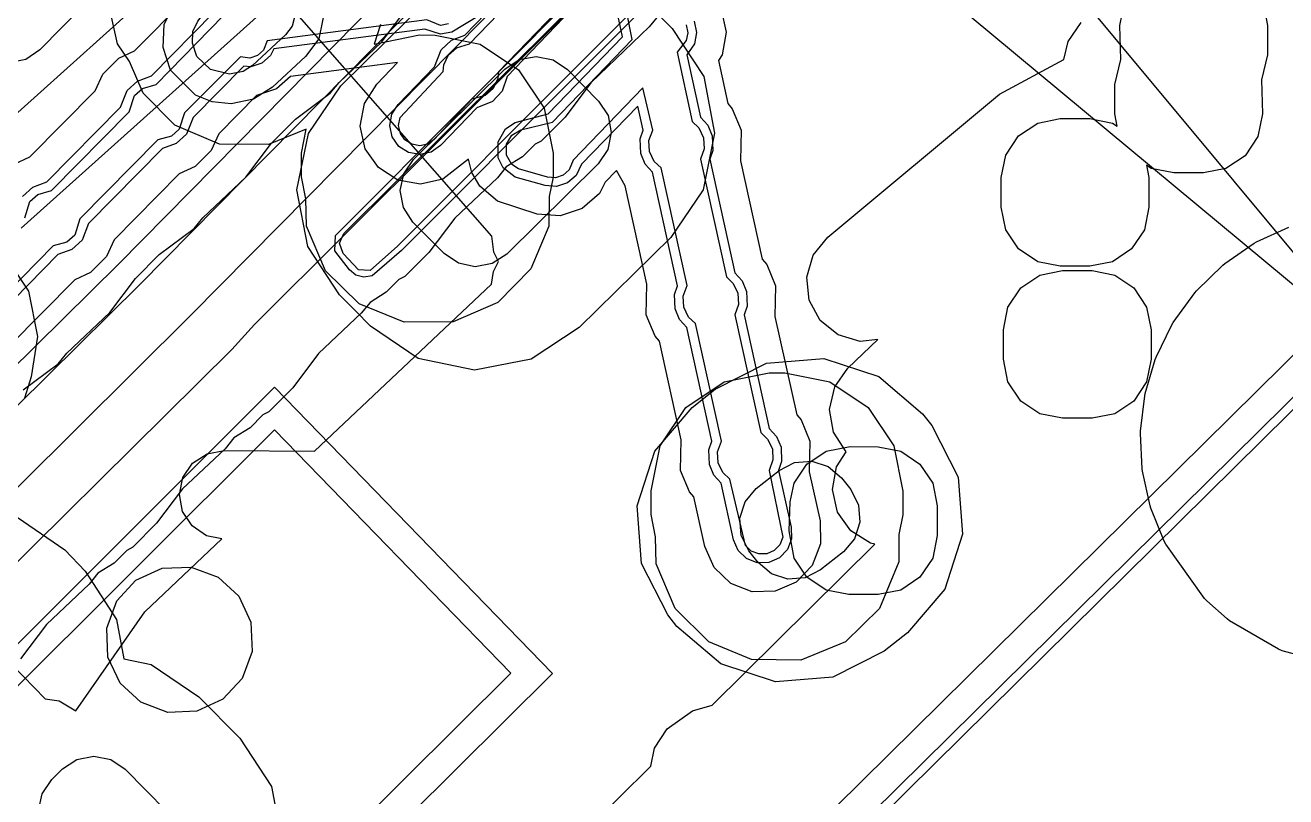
# Model space of a CAD drawing. Header units: metres. Extents: x -2677 to -840, y 169 to 1487.
# Drawn here: x -1854.79 to -1812.1, y 1261.43 to 1287.55 of the extents above; entities that cross this region are included whole.
import ezdxf

# ---------------------------------------------------------------- set-up
doc = ezdxf.new("R2010")
doc.units = ezdxf.units.M
doc.layers.add('AI_GREENING_EXCLUSIONS', color=1, linetype='Continuous')
doc.layers.add('AI_GREENING_LAWN', color=82, linetype='Continuous')

msp = doc.modelspace()

# ---------------------------------------------------------------- linework, layer by layer
at = {"layer": 'AI_GREENING_EXCLUSIONS'}
for points in [[(-1791.286, 1261.685), (-1830.462, 1294.23), (-1831.049, 1294.29), (-1831.768, 1294.584), (-1832.409, 1295.028), (-1832.607, 1295.335), (-1833.699, 1296.204), (-1834.851, 1297.333), (-1835.177, 1297.492), (-1835.694, 1298.077), (-1835.955, 1298.525), (-1836.203, 1299.413), (-1860.71, 1323.101), (-1861.085, 1323.316), (-1861.674, 1323.828), (-1861.836, 1324.155), (-1863.817, 1326.136), (-1864.142, 1326.297), (-1864.791, 1327.123), (-1878.974, 1341.388)], [(-1791.286, 1261.685), (-1830.462, 1294.23), (-1831.049, 1294.29), (-1831.768, 1294.584), (-1832.409, 1295.028), (-1832.607, 1295.335), (-1833.699, 1296.204), (-1834.851, 1297.333), (-1835.177, 1297.492), (-1835.694, 1298.077), (-1835.955, 1298.525), (-1836.203, 1299.413), (-1860.71, 1323.101), (-1861.085, 1323.316), (-1861.674, 1323.828), (-1861.836, 1324.155), (-1863.817, 1326.136), (-1864.142, 1326.297), (-1864.791, 1327.123), (-1878.974, 1341.388)], [(-1860.247, 1269.56), (-1850.922, 1278.756), (-1837.807, 1292.057), (-1837.814, 1292.089), (-1837.74, 1292.472), (-1837.525, 1292.798), (-1837.21, 1293.117), (-1850.07, 1306.037), (-1851.962, 1308.023), (-1852.964, 1308.938), (-1855, 1311)], [(-1860.952, 1270.269), (-1851.627, 1279.465), (-1838.722, 1292.56), (-1838.666, 1292.85), (-1838.532, 1293.052), (-1850.57, 1305.122), (-1850.692, 1305.219), (-1850.735, 1305.287), (-1850.782, 1305.334), (-1852.674, 1307.32), (-1853.675, 1308.235), (-1855.712, 1310.298)], [(-1857.882, 1266.603), (-1847.788, 1276.576), (-1847.024, 1277.414), (-1831.505, 1292.882)], [(-1830.116, 1291.888), (-1842.042, 1279.924), (-1843.039, 1279.064), (-1843.317, 1279.023), (-1843.589, 1279.094), (-1843.811, 1279.266), (-1844.306, 1279.917), (-1844.286, 1280.428), (-1835.229, 1289.508)], [(-1830.283, 1291.997), (-1842.179, 1280.07), (-1843.108, 1279.252), (-1843.5, 1279.273), (-1844.024, 1279.821), (-1844.144, 1280.167), (-1843.997, 1280.501), (-1834.946, 1289.507)], [(-1821.798, 1291.809), (-1801.928, 1267.949)], [(-1856.94, 1282.902), (-1848.38, 1290.581), (-1849.824, 1291.266), (-1854.29, 1286.72), (-1854.774, 1286.39), (-1855.347, 1286.271)], [(-1836.315, 1290.75), (-1849.173, 1277.744), (-1858.838, 1268.141)], [(-1836.016, 1288.365), (-1838.472, 1285.817), (-1838.642, 1285.321), (-1838.966, 1284.972), (-1839.499, 1284.748), (-1840.723, 1283.475), (-1841.043, 1283.253), (-1841.424, 1283.169), (-1841.808, 1283.238), (-1842.137, 1283.449), (-1842.359, 1283.769), (-1842.443, 1284.15), (-1842.374, 1284.534), (-1842.163, 1284.863), (-1840.932, 1286.138), (-1840.708, 1286.713), (-1840.358, 1287.037), (-1839.905, 1287.207), (-1837.449, 1289.755)], [(-1836.178, 1288.658), (-1838.766, 1285.971), (-1838.785, 1285.742), (-1838.945, 1285.409), (-1839.213, 1285.167), (-1839.66, 1285.041), (-1840.939, 1283.683), (-1841.163, 1283.527), (-1841.43, 1283.469), (-1841.699, 1283.517), (-1841.929, 1283.665), (-1842.085, 1283.889), (-1842.143, 1284.156), (-1842.095, 1284.425), (-1840.638, 1285.984), (-1840.618, 1286.213), (-1840.459, 1286.546), (-1840.19, 1286.788), (-1839.743, 1286.914), (-1837.155, 1289.601)], [(-1842.757, 1287.573), (-1842.978, 1286.905), (-1841.433, 1287.219), (-1840.911, 1287.214), (-1839.38, 1286.91), (-1838.083, 1286.042), (-1837.215, 1284.745), (-1836.911, 1283.214), (-1836.911, 1282.408), (-1837.042, 1281.749), (-1837.058, 1280.747), (-1837.662, 1279.302), (-1838.785, 1278.158), (-1840.294, 1277.511), (-1841.955, 1277.495), (-1843.477, 1278.115), (-1844.621, 1279.238), (-1845.268, 1280.747), (-1845.284, 1281.667), (-1845.433, 1282.417), (-1845.433, 1283.219), (-1845.273, 1284.025), (-1846.55, 1283.507), (-1848.211, 1283.523), (-1849.719, 1284.17), (-1850.8, 1285.251), (-1851.262, 1286.316), (-1851.664, 1286.918), (-1852.126, 1289.014)], [(-1855.99, 1266.663), (-1854.111, 1264.754), (-1853.641, 1264.678), (-1853.071, 1264.342), (-1850.736, 1267.689), (-1848.134, 1270.163), (-1848.653, 1270.27), (-1849.137, 1270.599), (-1849.458, 1271.088), (-1849.568, 1271.663), (-1849.45, 1272.236), (-1849.121, 1272.72), (-1848.632, 1273.042), (-1848.057, 1273.152), (-1844.991, 1273.129), (-1838.999, 1278.783), (-1838.927, 1279.213), (-1838.767, 1279.548), (-1838.922, 1279.865), (-1838.988, 1280.413), (-1846.065, 1288.484), (-1846.199, 1288.507), (-1854.93, 1280.675)], [(-1855.166, 1282.848), (-1854.628, 1283.093), (-1852.423, 1285.327), (-1852.165, 1285.896), (-1851.624, 1286.436), (-1851.086, 1286.681), (-1849.352, 1288.439)], [(-1831.22, 1288.08), (-1831.054, 1287.318), (-1831.193, 1286.55), (-1831.315, 1286.36), (-1830.991, 1284.894), (-1830.844, 1284.72), (-1830.542, 1283.998), (-1830.564, 1282.959), (-1829.828, 1279.628), (-1829.681, 1279.455), (-1829.378, 1278.733), (-1829.4, 1277.694), (-1828.664, 1274.363), (-1828.517, 1274.19), (-1828.215, 1273.468), (-1828.237, 1272.429), (-1827.871, 1270.774), (-1827.855, 1269.993), (-1828.138, 1269.266), (-1828.678, 1268.703), (-1829.392, 1268.389), (-1830.173, 1268.373), (-1830.9, 1268.656), (-1831.463, 1269.196), (-1831.777, 1269.91), (-1832.147, 1271.586), (-1832.294, 1271.759), (-1832.597, 1272.482), (-1832.575, 1273.52), (-1833.311, 1276.851), (-1833.458, 1277.025), (-1833.76, 1277.747), (-1833.738, 1278.786), (-1834.474, 1282.117), (-1834.764, 1282.63), (-1835.146, 1282.235), (-1835.34, 1281.85), (-1835.931, 1281.341), (-1836.672, 1281.097), (-1837.45, 1281.155), (-1838.799, 1281.591), (-1839.391, 1282.1), (-1839.663, 1282.567), (-1839.776, 1283.016), (-1840.643, 1282.336), (-1841.405, 1282.169), (-1842.173, 1282.307), (-1842.83, 1282.728), (-1843.276, 1283.369), (-1843.443, 1284.131), (-1843.305, 1284.899), (-1842.884, 1285.556), (-1842.179, 1286.288), (-1845.806, 1285.812), (-1846.277, 1285.4), (-1846.959, 1285.169), (-1848.236, 1283.874), (-1848.495, 1283.306), (-1849.035, 1282.766), (-1849.573, 1282.52), (-1851.778, 1280.287), (-1852.036, 1279.718), (-1852.576, 1279.178), (-1853.114, 1278.932), (-1855.319, 1276.699)], [(-1833.282, 1287.947), (-1833.657, 1287.491), (-1835.634, 1285.6), (-1836.51, 1284.437), (-1837.321, 1283.627), (-1837.522, 1283.522), (-1837.952, 1283.092), (-1838.501, 1282.75), (-1838.799, 1282.38), (-1840.243, 1281.018), (-1841.12, 1279.855), (-1841.931, 1279.044), (-1842.132, 1278.94), (-1842.562, 1278.509), (-1843.111, 1278.168), (-1843.409, 1277.797), (-1844.853, 1276.436), (-1845.73, 1275.272), (-1846.541, 1274.462), (-1846.742, 1274.357), (-1847.172, 1273.927), (-1847.721, 1273.585), (-1848.019, 1273.215), (-1849.463, 1271.853), (-1850.34, 1270.69), (-1851.15, 1269.879), (-1851.352, 1269.775), (-1851.782, 1269.344), (-1852.331, 1269.003), (-1852.629, 1268.632), (-1854.073, 1267.27), (-1854.95, 1266.107)], [(-1854.877, 1281.749), (-1854.527, 1282.072), (-1854.06, 1282.243), (-1851.56, 1284.775), (-1851.336, 1285.337), (-1850.986, 1285.66), (-1850.518, 1285.831), (-1848.397, 1287.983)], [(-1854.858, 1275.208), (-1853.678, 1276.084), (-1853.382, 1276.449), (-1851.929, 1277.823), (-1851.059, 1278.98), (-1850.248, 1279.79), (-1849.068, 1280.666), (-1848.772, 1281.031), (-1847.319, 1282.406), (-1846.449, 1283.562), (-1845.638, 1284.373), (-1844.458, 1285.249), (-1844.162, 1285.614), (-1842.709, 1286.988), (-1841.839, 1288.145)], [(-1832.412, 1287.562), (-1832.354, 1287.295), (-1832.403, 1287.026), (-1832.707, 1286.634), (-1832.209, 1284.292), (-1831.976, 1284.073), (-1831.816, 1283.741), (-1831.797, 1283.367), (-1831.926, 1283.011), (-1831.046, 1279.027), (-1830.812, 1278.808), (-1830.653, 1278.476), (-1830.633, 1278.101), (-1830.762, 1277.746), (-1829.882, 1273.762), (-1829.649, 1273.543), (-1829.489, 1273.21), (-1829.47, 1272.836), (-1829.599, 1272.481), (-1829.135, 1270.22), (-1829.234, 1269.965), (-1829.423, 1269.768), (-1829.673, 1269.658), (-1829.946, 1269.653), (-1830.201, 1269.752), (-1830.398, 1269.941), (-1830.929, 1272.188), (-1831.163, 1272.407), (-1831.322, 1272.739), (-1831.342, 1273.113), (-1831.213, 1273.469), (-1832.093, 1277.453), (-1832.326, 1277.672), (-1832.486, 1278.004), (-1832.505, 1278.378), (-1832.376, 1278.734), (-1833.256, 1282.718), (-1833.49, 1282.937), (-1833.649, 1283.269), (-1833.669, 1283.644), (-1833.54, 1283.999), (-1833.874, 1285.425), (-1836.234, 1282.979), (-1836.364, 1282.651), (-1836.571, 1282.473), (-1836.83, 1282.387), (-1837.103, 1282.408), (-1838.083, 1282.685), (-1838.31, 1282.837), (-1838.49, 1283.145), (-1838.49, 1283.519), (-1838.31, 1283.827), (-1838.003, 1284.007), (-1836.935, 1284.269), (-1834.236, 1287.065), (-1834.42, 1287.983)], [(-1812.87, 1288.306), (-1812.718, 1287.541), (-1812.718, 1286.541), (-1812.922, 1285.698), (-1812.892, 1284.547), (-1813.044, 1283.782), (-1813.478, 1283.133), (-1814.127, 1282.699), (-1814.892, 1282.547), (-1815.892, 1282.547), (-1816.657, 1282.699), (-1816.821, 1282.809), (-1816.738, 1282.39), (-1816.738, 1281.39), (-1816.89, 1280.625), (-1817.324, 1279.976), (-1817.973, 1279.542), (-1818.738, 1279.39), (-1819.738, 1279.39), (-1820.503, 1279.542), (-1821.152, 1279.976), (-1821.586, 1280.625), (-1821.738, 1281.39), (-1821.738, 1282.39), (-1821.586, 1283.155), (-1821.152, 1283.804), (-1820.503, 1284.238), (-1819.738, 1284.39), (-1818.738, 1284.39), (-1817.973, 1284.238), (-1817.809, 1284.128), (-1817.892, 1284.547), (-1817.892, 1285.547), (-1817.688, 1286.39), (-1817.718, 1287.541), (-1817.566, 1288.306)], [(-1840.456, 1287.594), (-1840.724, 1287.542), (-1841.188, 1287.73), (-1846.596, 1287.02), (-1846.721, 1286.706), (-1846.927, 1286.526), (-1847.185, 1286.438), (-1847.496, 1286.475), (-1849.393, 1284.583), (-1849.572, 1284.033), (-1849.841, 1283.79), (-1850.299, 1283.665), (-1852.935, 1280.995), (-1853.114, 1280.445), (-1853.382, 1280.202), (-1853.841, 1280.077), (-1856.476, 1277.407)], [(-1839.425, 1287.869), (-1840.342, 1287.317), (-1840.726, 1287.242), (-1841.253, 1287.419), (-1846.373, 1286.747), (-1846.483, 1286.523), (-1846.777, 1286.266), (-1847.146, 1286.141), (-1847.389, 1286.157), (-1849.099, 1284.426), (-1849.324, 1283.865), (-1849.673, 1283.541), (-1850.141, 1283.371), (-1852.641, 1280.839), (-1852.865, 1280.277), (-1853.215, 1279.953), (-1853.682, 1279.783), (-1856.182, 1277.251)], [(-1854.807, 1281.031), (-1854.628, 1281.581), (-1854.36, 1281.824), (-1853.901, 1281.949), (-1851.266, 1284.619), (-1851.087, 1285.169), (-1850.818, 1285.412), (-1850.36, 1285.537), (-1848.08, 1287.876)], [(-1854.409, 1241.886), (-1833.608, 1262.474), (-1833.484, 1263.083), (-1833.047, 1263.729), (-1832.188, 1264.345), (-1831.522, 1264.538), (-1826.016, 1269.989), (-1826.168, 1270.016), (-1826.828, 1270.433), (-1827.277, 1271.071), (-1827.448, 1271.832), (-1827.315, 1272.601), (-1826.99, 1273.114), (-1827.413, 1273.776), (-1827.548, 1274.545), (-1827.378, 1275.307), (-1826.93, 1275.945), (-1825.922, 1276.908), (-1826.516, 1276.846), (-1827.265, 1277.067), (-1827.871, 1277.558), (-1828.244, 1278.244), (-1828.325, 1279.02), (-1828.104, 1279.768), (-1827.613, 1280.375), (-1821.791, 1285.22), (-1819.614, 1286.389), (-1819.476, 1287), (-1819.026, 1287.638)], [(-1832.137, 1287.681), (-1832.054, 1287.3), (-1832.124, 1286.916), (-1832.38, 1286.541), (-1831.918, 1284.432), (-1831.673, 1284.161), (-1831.522, 1283.8), (-1831.503, 1283.307), (-1831.605, 1283.012), (-1830.754, 1279.167), (-1830.51, 1278.896), (-1830.359, 1278.535), (-1830.339, 1278.042), (-1830.441, 1277.747), (-1829.591, 1273.901), (-1829.346, 1273.631), (-1829.195, 1273.27), (-1829.176, 1272.777), (-1829.278, 1272.482), (-1828.848, 1270.558), (-1828.839, 1270.168), (-1828.981, 1269.804), (-1829.251, 1269.522), (-1829.608, 1269.366), (-1829.998, 1269.357), (-1830.362, 1269.499), (-1830.644, 1269.769), (-1830.8, 1270.126), (-1831.221, 1272.048), (-1831.465, 1272.318), (-1831.616, 1272.679), (-1831.636, 1273.173), (-1831.534, 1273.468), (-1832.384, 1277.313), (-1832.629, 1277.584), (-1832.78, 1277.945), (-1832.799, 1278.438), (-1832.697, 1278.733), (-1833.548, 1282.578), (-1833.792, 1282.849), (-1833.943, 1283.21), (-1833.963, 1283.703), (-1833.861, 1283.998), (-1834.046, 1284.814), (-1835.95, 1282.842), (-1836.127, 1282.466), (-1836.423, 1282.212), (-1836.794, 1282.09), (-1837.183, 1282.119), (-1838.198, 1282.408), (-1838.603, 1282.716), (-1838.779, 1283.064), (-1838.779, 1283.6), (-1838.522, 1284.039), (-1838.198, 1284.256), (-1837.077, 1284.554), (-1834.564, 1287.158), (-1834.711, 1287.844)], [(-1855.549, 1279.845), (-1854.681, 1278.548), (-1854.377, 1277.017), (-1854.584, 1275.646), (-1854.81, 1274.921)], [(-1829.131, 1259.32), (-1810.391, 1277.81)], [(-1828.745, 1258.289), (-1809.507, 1277.277)], [(-1828.629, 1257.98), (-1809.207, 1277.151)], [(-1846.67, 1255.94), (-1836.932, 1265.604), (-1846.35, 1275.294), (-1856.471, 1265.186)], [(-1847.374, 1256.65), (-1838.339, 1265.617), (-1846.343, 1273.852), (-1855.766, 1264.477)], [(-1860.641, 1261.411), (-1861.334, 1262.124), (-1862.395, 1263.761), (-1862.748, 1265.68), (-1862.341, 1267.588), (-1861.234, 1269.194), (-1860.521, 1269.887), (-1858.884, 1270.948), (-1856.965, 1271.301), (-1855.057, 1270.894), (-1853.451, 1269.787), (-1852.758, 1269.074), (-1851.697, 1267.437), (-1851.452, 1266.108), (-1850.524, 1265.916), (-1848.91, 1264.819), (-1847.523, 1263.412), (-1846.451, 1261.782), (-1846.085, 1259.865)]]:
    msp.add_lwpolyline(points, dxfattribs=at)
for points in [[(-1845.585, 1290.028), (-1844.943, 1289.374), (-1844.593, 1288.305), (-1844.85, 1287.089), (-1845.296, 1286.485), (-1846.413, 1285.451), (-1847.057, 1285.05), (-1847.817, 1284.889), (-1848.464, 1284.959), (-1849.019, 1285.181), (-1849.864, 1286.03), (-1850.116, 1286.796), (-1850.079, 1287.575), (-1849.747, 1288.281), (-1849.238, 1288.921), (-1848.512, 1289.618), (-1847.854, 1290.038), (-1847.159, 1290.336), (-1846.379, 1290.353), (-1845.585, 1290.028)], [(-1836.025, 1277.314), (-1837.655, 1276.241), (-1839.57, 1275.873), (-1841.481, 1276.266), (-1843.096, 1277.361), (-1843.619, 1277.891), (-1844.15, 1278.428), (-1845.223, 1280.058), (-1845.591, 1281.974), (-1845.198, 1283.884), (-1844.103, 1285.499), (-1841.009, 1288.553), (-1839.379, 1289.626), (-1837.463, 1289.994), (-1835.553, 1289.601), (-1833.938, 1288.506), (-1832.884, 1287.438), (-1831.811, 1285.809), (-1831.443, 1283.893), (-1831.836, 1281.982), (-1832.931, 1280.367), (-1836.025, 1277.314)], [(-1846.122, 1289.184), (-1845.768, 1288.808), (-1845.588, 1288.123), (-1845.752, 1287.521), (-1845.975, 1287.218), (-1847.092, 1286.184), (-1847.414, 1285.984), (-1847.873, 1285.888), (-1848.516, 1286.045), (-1848.977, 1286.492), (-1849.127, 1286.944), (-1849.109, 1287.334), (-1848.942, 1287.687), (-1848.546, 1288.199), (-1847.82, 1288.896), (-1847.491, 1289.106), (-1846.942, 1289.359), (-1846.552, 1289.368), (-1846.122, 1289.184)], [(-1838.484, 1279.805), (-1838.972, 1279.483), (-1839.547, 1279.373), (-1840.121, 1279.491), (-1840.605, 1279.819), (-1841.128, 1280.349), (-1841.659, 1280.887), (-1841.981, 1281.376), (-1842.091, 1281.95), (-1841.973, 1282.524), (-1841.645, 1283.008), (-1838.55, 1286.062), (-1838.061, 1286.384), (-1837.487, 1286.494), (-1836.913, 1286.376), (-1836.429, 1286.048), (-1835.375, 1284.98), (-1835.053, 1284.491), (-1834.943, 1283.916), (-1835.061, 1283.343), (-1835.389, 1282.859), (-1838.484, 1279.805)], [(-1817.896, 1274.395), (-1818.661, 1274.243), (-1819.661, 1274.243), (-1820.426, 1274.395), (-1821.075, 1274.829), (-1821.509, 1275.478), (-1821.661, 1276.243), (-1821.661, 1277.243), (-1821.509, 1278.008), (-1821.075, 1278.657), (-1820.426, 1279.091), (-1819.661, 1279.243), (-1818.661, 1279.243), (-1817.896, 1279.091), (-1817.247, 1278.657), (-1816.813, 1278.008), (-1816.661, 1277.243), (-1816.661, 1276.243), (-1816.813, 1275.478), (-1817.247, 1274.829), (-1817.896, 1274.395)], [(-1833.032, 1267.597), (-1833.915, 1269.331), (-1834.068, 1271.281), (-1833.463, 1273.136), (-1832.199, 1274.615), (-1831.423, 1275.227), (-1829.685, 1276.113), (-1827.74, 1276.266), (-1825.885, 1275.664), (-1824.403, 1274.399), (-1824.084, 1273.996), (-1823.199, 1272.257), (-1823.046, 1270.318), (-1823.651, 1268.457), (-1824.914, 1266.978), (-1825.697, 1266.361), (-1827.436, 1265.477), (-1829.381, 1265.325), (-1831.236, 1265.93), (-1832.718, 1267.198), (-1833.032, 1267.597)], [(-1827.538, 1275.476), (-1826.241, 1274.608), (-1825.373, 1273.311), (-1825.069, 1271.78), (-1825.069, 1270.974), (-1825.2, 1270.315), (-1825.2, 1269.39), (-1825.863, 1267.804), (-1827.007, 1266.681), (-1828.529, 1266.061), (-1830.19, 1266.077), (-1831.635, 1266.681), (-1832.779, 1267.804), (-1833.426, 1269.313), (-1833.442, 1270.233), (-1833.591, 1270.983), (-1833.591, 1271.785), (-1833.287, 1273.316), (-1832.419, 1274.613), (-1831.122, 1275.481), (-1829.591, 1275.785), (-1829.069, 1275.78), (-1827.538, 1275.476)], [(-1823.904, 1270.28), (-1824.056, 1269.515), (-1824.49, 1268.866), (-1825.138, 1268.432), (-1825.904, 1268.28), (-1826.904, 1268.28), (-1827.669, 1268.432), (-1828.318, 1268.866), (-1828.752, 1269.515), (-1828.919, 1270.436), (-1828.88, 1271.422), (-1828.752, 1272.045), (-1828.318, 1272.694), (-1827.669, 1273.128), (-1826.855, 1273.292), (-1825.904, 1273.28), (-1825.138, 1273.128), (-1824.49, 1272.694), (-1824.056, 1272.045), (-1823.904, 1271.28), (-1823.904, 1270.28)], [(-1830.547, 1270.282), (-1830.593, 1270.865), (-1830.412, 1271.422), (-1830.032, 1271.867), (-1829.256, 1272.479), (-1828.735, 1272.744), (-1828.152, 1272.791), (-1827.594, 1272.61), (-1827.15, 1272.23), (-1826.834, 1271.83), (-1826.568, 1271.309), (-1826.522, 1270.727), (-1826.704, 1270.169), (-1827.083, 1269.725), (-1827.861, 1269.111), (-1828.382, 1268.846), (-1828.966, 1268.8), (-1829.522, 1268.982), (-1829.967, 1269.362), (-1830.282, 1269.761), (-1830.547, 1270.282)], [(-1847.106, 1266.354), (-1847.447, 1265.437), (-1848.094, 1264.738), (-1848.976, 1264.329), (-1849.962, 1264.29), (-1850.879, 1264.631), (-1851.578, 1265.278), (-1851.987, 1266.16), (-1852.026, 1267.146), (-1851.685, 1268.063), (-1851.038, 1268.762), (-1850.156, 1269.171), (-1849.17, 1269.21), (-1848.253, 1268.869), (-1847.554, 1268.222), (-1847.145, 1267.34), (-1847.106, 1266.354)], [(-1854.225, 1260.391), (-1854.335, 1260.966), (-1854.216, 1261.539), (-1853.887, 1262.023), (-1853.525, 1262.38), (-1853.036, 1262.701), (-1852.461, 1262.811), (-1851.888, 1262.692), (-1851.404, 1262.363), (-1850.71, 1261.661), (-1850.016, 1260.956), (-1849.695, 1260.467), (-1849.585, 1259.892), (-1849.703, 1259.319), (-1850.394, 1258.478), (-1850.883, 1258.157), (-1851.458, 1258.047), (-1852.031, 1258.166), (-1852.516, 1258.494), (-1853.209, 1259.197), (-1853.903, 1259.902), (-1854.225, 1260.391)]]:
    msp.add_lwpolyline(points, close=True, dxfattribs=at)
at = {"layer": 'AI_GREENING_LAWN'}
msp.add_lwpolyline([(-1810.373, 1265.88), (-1812.225, 1266.377), (-1812.347, 1266.428), (-1814.005, 1267.393), (-1814.085, 1267.452), (-1814.776, 1268.066), (-1814.85, 1268.148), (-1816.164, 1269.98), (-1816.222, 1270.084), (-1816.671, 1271.197), (-1816.695, 1271.278), (-1816.951, 1272.453), (-1816.962, 1272.535), (-1817.019, 1273.729), (-1817.017, 1273.812), (-1816.876, 1274.999), (-1816.859, 1275.081), (-1816.522, 1276.234), (-1816.491, 1276.313), (-1815.958, 1277.407), (-1815.914, 1277.481), (-1815.185, 1278.492), (-1815.129, 1278.557), (-1814.237, 1279.427), (-1814.171, 1279.482), (-1813.167, 1280.171), (-1813.094, 1280.213), (-1812.003, 1280.717)], dxfattribs=at)

doc.saveas('drawing.dxf')
